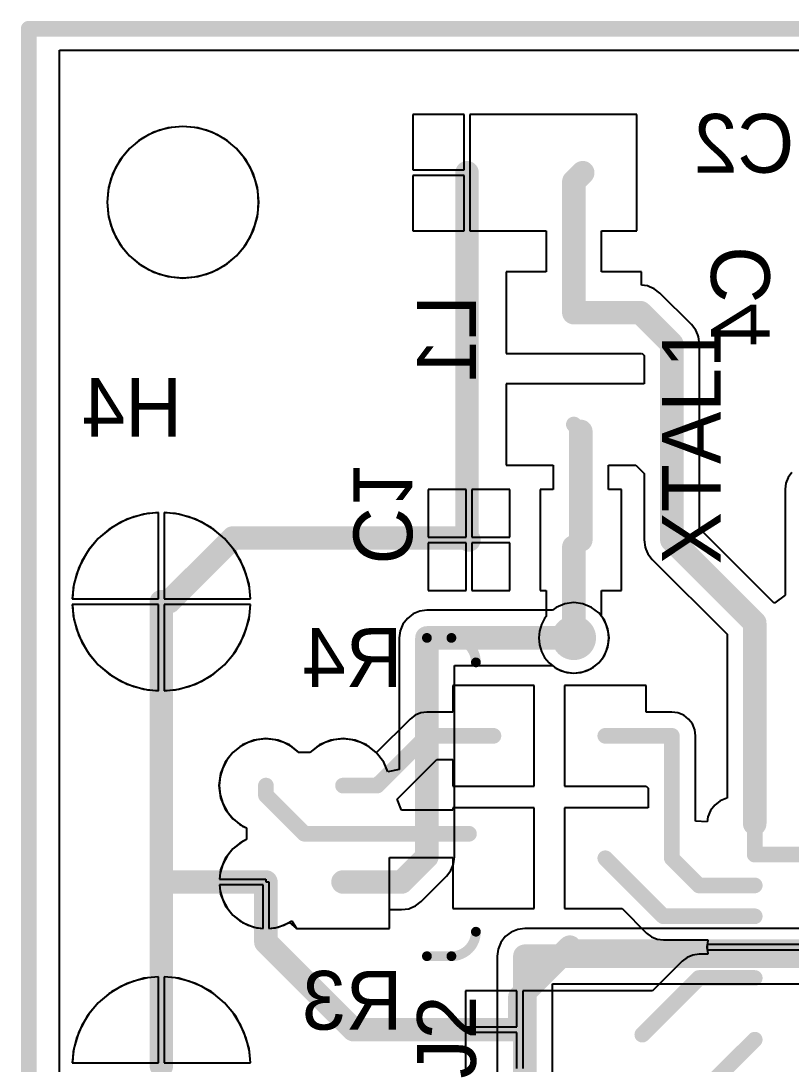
# Model space of a CAD drawing. Extents: x 49.8 to 124.2, y 49.8 to 92.2.
# Drawn here: x 49.8 to 69.77, y 65.15 to 92.2 of the extents above; entities that cross this region are included whole.
import ezdxf

# ---------------------------------------------------------------- set-up
doc = ezdxf.new("R2010")
doc.units = 0
for name, color, linetype in [('BOTTOMLAYER', 5, 'CONTINUOUS'), ('BOTTOMOVERLAY', 54, 'CONTINUOUS'), ('BOTTOMSOLDER', 6, 'CONTINUOUS'), ('MECHANICAL1', 6, 'CONTINUOUS'), ('MULTILAYER', 9, 'CONTINUOUS'), ('TOPLAYER', 1, 'CONTINUOUS'), ('TOPOVERLAY', 2, 'CONTINUOUS'), ('TOPSOLDER', 216, 'CONTINUOUS')]:
    doc.layers.add(name, color=color, linetype=linetype)

msp = doc.modelspace()

# ---------------------------------------------------------------- linework, layer by layer
at = {"layer": 'BOTTOMLAYER', "color": 0}
for p, q in [((50.8, 50.8), (50.8, 91.44)), ((50.8, 91.44), (123.19, 91.44)), ((61.29000188, 89.77140034), (59.95859992, 89.77140034)), ((59.95859992, 89.77140034), (59.95859992, 88.33999858)), ((61.29000188, 88.33999858), (61.29000188, 89.77140034)), ((62.74306984, 89.77140034), (61.43999904, 89.77140034)), ((61.43999904, 89.77140034), (61.43999904, 88.26474599999999)), ((62.74307237999999, 89.77140034), (62.74306984, 89.77140288)), ((62.74306984, 89.77140288), (62.74306984, 89.77140034)), ((62.771401, 89.77140288), (62.74307237999999, 89.77140034)), ((62.86499999999999, 89.77140288), (62.771401, 89.77140288)), ((62.958599, 89.77140288), (62.86499999999999, 89.77140288)), ((62.98692762, 89.77140034), (62.958599, 89.77140288)), ((62.98693016, 89.77140288), (62.98692762, 89.77140034)), ((62.9869327, 89.77140034), (62.98693016, 89.77140288)), ((65.77140007999999, 89.77140034), (62.9869327, 89.77140034)), ((65.77140007999999, 86.75859966), (65.77140007999999, 89.77140034)), ((53.39357114, 89.36639987999999), (53.10906828, 89.24855658)), ((53.69300665999999, 89.4382895), (53.39357114, 89.36639987999999)), ((54.00000121999999, 89.46244997999999), (53.69300665999999, 89.4382895)), ((54.30699577999999, 89.4382895), (54.00000121999999, 89.46244997999999)), ((54.6064313, 89.36639987999999), (54.30699577999999, 89.4382895)), ((54.89093416, 89.24855658), (54.6064313, 89.36639987999999)), ((52.8465034, 89.0876552), (52.6123408, 88.88766068)), ((53.10906828, 89.24855658), (52.8465034, 89.0876552)), ((55.15349904, 89.0876552), (54.89093416, 89.24855658)), ((55.38766164, 88.88766068), (55.15349904, 89.0876552)), ((52.6123408, 88.88766068), (52.41234627999999, 88.65349807999999)), ((55.58765615999999, 88.65349807999999), (55.38766164, 88.88766068)), ((52.41234627999999, 88.65349807999999), (52.2514449, 88.39093319999999)), ((55.74855754, 88.39093319999999), (55.58765615999999, 88.65349807999999)), ((52.2514449, 88.39093319999999), (52.1336016, 88.10643033999999)), ((55.86640084, 88.10643033999999), (55.74855754, 88.39093319999999)), ((59.95859992, 88.33999858), (61.29000188, 88.33999858)), ((61.43999904, 88.26474599999999), (61.43999904, 86.75859966)), ((52.1336016, 88.10643033999999), (52.06171198, 87.80699482)), ((55.93829046, 87.80699482), (55.86640084, 88.10643033999999)), ((61.29000188, 88.19000142), (59.95859992, 88.19000142)), ((59.95859992, 88.19000142), (59.95859992, 86.75859966)), ((61.29000188, 86.75859966), (61.29000188, 88.19000142)), ((52.06171198, 87.80699482), (52.0375515, 87.50000026)), ((55.96245094, 87.50000026), (55.93829046, 87.80699482)), ((52.0375515, 87.50000026), (52.06171198, 87.1930057)), ((55.93829046, 87.1930057), (55.96245094, 87.50000026)), ((52.06171198, 87.1930057), (52.1336016, 86.89357018)), ((55.86640084, 86.89357018), (55.93829046, 87.1930057)), ((52.1336016, 86.89357018), (52.2514449, 86.60906732)), ((55.74855754, 86.60906732), (55.86640084, 86.89357018)), ((52.2514449, 86.60906732), (52.41234627999999, 86.34650244)), ((55.58765615999999, 86.34650244), (55.74855754, 86.60906732)), ((59.95859992, 86.75859966), (61.29000188, 86.75859966)), ((61.43999904, 86.75859966), (62.77139845999999, 86.75859966)), ((62.77139845999999, 86.75859966), (62.77139845999999, 86.75859711999999)), ((62.77139845999999, 86.75859711999999), (62.958599, 86.75859711999999)), ((62.958599, 86.75859711999999), (62.98692762, 86.75859966)), ((62.98692762, 86.75859966), (62.98693016, 86.75859711999999)), ((62.98693016, 86.75859711999999), (62.98693016, 86.75859966)), ((62.98693016, 86.75859966), (63.41766336, 86.75859966)), ((63.41766336, 86.75859966), (63.41766336, 85.69139833999999)), ((64.85233663999999, 85.69139833999999), (64.85233663999999, 86.75859966)), ((64.85233663999999, 86.75859966), (65.77140007999999, 86.75859966)), ((52.41234627999999, 86.34650244), (52.6123408, 86.11233983999999)), ((55.38766164, 86.11233983999999), (55.58765615999999, 86.34650244)), ((52.6123408, 86.11233983999999), (52.8465034, 85.91234532)), ((55.15349904, 85.91234532), (55.38766164, 86.11233983999999)), ((52.8465034, 85.91234532), (53.10906828, 85.75144394)), ((54.89093416, 85.75144394), (55.15349904, 85.91234532)), ((53.10906828, 85.75144394), (53.39357114, 85.63360064)), ((53.39357114, 85.63360064), (53.69300665999999, 85.56171101999999)), ((53.69300665999999, 85.56171101999999), (54.00000121999999, 85.53755054)), ((54.00000121999999, 85.53755054), (54.30699577999999, 85.56171101999999)), ((54.30699577999999, 85.56171101999999), (54.6064313, 85.63360064)), ((54.6064313, 85.63360064), (54.89093416, 85.75144394)), ((63.41766336, 85.69139833999999), (62.37860016, 85.69139833999999)), ((62.37860016, 85.69139833999999), (62.37860016, 83.57860094)), ((65.89139983999999, 85.69139833999999), (64.85233663999999, 85.69139833999999)), ((65.89139983999999, 85.3482037), (65.89139983999999, 85.69139833999999)), ((66.04566166, 85.32789385999999), (65.89139983999999, 85.3482037)), ((66.09633212, 85.3069033), (66.04566166, 85.32789385999999)), ((66.21866868, 85.25623284), (66.09633212, 85.3069033)), ((66.36723328, 85.14223256), (66.21866868, 85.25623284)), ((67.18223291999999, 84.32723292), (66.36723328, 85.14223256)), ((67.2962332, 84.17866832), (67.18223291999999, 84.32723292)), ((67.34690366, 84.05633175999999), (67.2962332, 84.17866832)), ((67.36789422, 84.0056613), (67.34690366, 84.05633175999999)), ((67.39233664, 83.82), (67.36789422, 84.0056613)), ((67.39233664, 79.0371292), (67.39233664, 83.82)), ((62.37860016, 83.57860094), (65.89139476, 83.57860094)), ((65.89139476, 83.57860094), (65.89139983999999, 83.57859586)), ((65.89139983999999, 83.57859839999999), (65.89884966, 83.5816845)), ((65.89139983999999, 83.57859586), (65.89139983999999, 83.57859839999999)), ((65.89884966, 83.5816845), (65.95766336, 83.52287079999999)), ((65.95766336, 83.52287079999999), (65.95766336, 82.7914016)), ((65.7421342, 82.79139905999999), (62.37860016, 82.79139905999999)), ((62.37860016, 82.79139905999999), (62.37860016, 80.67860166)), ((65.74213673999999, 82.79139905999999), (65.7421342, 82.7914016)), ((65.7421342, 82.7914016), (65.7421342, 82.79139905999999)), ((65.89139983999999, 82.7914016), (65.74213673999999, 82.79139905999999)), ((65.95766082, 82.7914016), (65.89139983999999, 82.7914016)), ((65.95766336, 82.7914016), (65.95766082, 82.7914016)), ((62.37860016, 80.67860166), (63.597663, 80.67860166)), ((63.597663, 80.67860166), (63.597663, 80.04639566)), ((65.03233628, 80.04639566), (65.03233628, 80.67860166)), ((65.03233628, 80.67860166), (65.74213673999999, 80.67860166)), ((65.74213673999999, 80.67860166), (65.95766336, 80.46307503999999)), ((65.95766336, 80.46307503999999), (65.95766336, 78.74)), ((69.69251238, 80.36243008), (69.63108756, 80.21413726)), ((69.79022617999999, 80.48977044), (69.69251238, 80.36243008)), ((69.63108756, 80.21413726), (69.61013763999999, 80.05499864)), ((61.34000177999999, 80.04639566), (60.35860166, 80.04639566)), ((60.35860166, 80.04639566), (60.35860166, 78.81499604)), ((61.34000177999999, 78.81499604), (61.34000177999999, 80.04639566)), ((62.47139906, 80.04639566), (61.48999894, 80.04639566)), ((61.48999894, 80.04639566), (61.48999894, 78.81499604)), ((62.47139906, 78.81499604), (62.47139906, 80.04639566)), ((63.597663, 80.04639566), (63.25860093999999, 80.04639566)), ((63.25860093999999, 80.04639566), (63.25860093999999, 77.43359926)), ((65.37139834, 80.04639566), (65.03233628, 80.04639566)), ((65.37139834, 77.43359926), (65.37139834, 80.04639566)), ((69.61013763999999, 80.05499864), (69.61013763999999, 77.3104753)), ((52.7250787, 79.34029851999999), (52.38967932, 79.20137068)), ((53.07808282, 79.42504815999999), (52.7250787, 79.34029851999999)), ((53.36500122, 79.44762876), (53.07808282, 79.42504815999999)), ((53.36500122, 77.21499924), (53.36500122, 79.44762876)), ((53.80191678, 79.42504815999999), (53.51499837999999, 79.44762876)), ((53.51499837999999, 79.44762876), (53.51499837999999, 77.21499924)), ((54.1549209, 79.34029851999999), (53.80191678, 79.42504815999999)), ((54.49032028, 79.20137068), (54.1549209, 79.34029851999999)), ((52.08013967999999, 79.01168602), (51.8040874, 78.77591306)), ((52.38967932, 79.20137068), (52.08013967999999, 79.01168602)), ((54.79985992, 79.01168602), (54.49032028, 79.20137068)), ((55.0759122, 78.77591306), (54.79985992, 79.01168602)), ((69.328538, 77.10093038), (67.39233664, 79.0371292)), ((51.8040874, 78.77591306), (51.56831443999999, 78.49986077999999)), ((55.31168516, 78.49986077999999), (55.0759122, 78.77591306)), ((60.35860166, 78.81499604), (61.34000177999999, 78.81499604)), ((61.48999894, 78.81499604), (62.47139906, 78.81499604)), ((65.95766336, 78.74), (65.98210578, 78.5543387)), ((51.56831443999999, 78.49986077999999), (51.37862978, 78.19032114)), ((55.50136981999999, 78.19032114), (55.31168516, 78.49986077999999)), ((61.34000177999999, 78.66499888), (60.35860166, 78.66499888)), ((60.35860166, 78.66499888), (60.35860166, 77.43359926)), ((61.34000177999999, 77.43359926), (61.34000177999999, 78.66499888)), ((62.47139906, 78.66499888), (61.48999894, 78.66499888)), ((61.48999894, 78.66499888), (61.48999894, 77.43359926)), ((62.47139906, 77.43359926), (62.47139906, 78.66499888)), ((65.98210578, 78.5543387), (66.00309634, 78.50366824)), ((66.00309634, 78.50366824), (66.05376679999999, 78.38133168)), ((66.05376679999999, 78.38133168), (66.16776707999999, 78.23276708)), ((66.16776707999999, 78.23276708), (68.1076616, 76.29287002)), ((51.37862978, 78.19032114), (51.23970194, 77.85492176)), ((55.64029765999999, 77.85492176), (55.50136981999999, 78.19032114)), ((51.23970194, 77.85492176), (51.1549523, 77.50191764)), ((55.7250473, 77.50191764), (55.64029765999999, 77.85492176)), ((51.1549523, 77.50191764), (51.1323717, 77.21499924)), ((55.7476279, 77.21499924), (55.7250473, 77.50191764)), ((60.35860166, 77.43359926), (61.34000177999999, 77.43359926)), ((61.48999894, 77.43359926), (62.47139906, 77.43359926)), ((63.25860093999999, 77.43359926), (63.41766336, 77.43359926)), ((63.41766336, 77.43359926), (63.41766336, 76.75469027999999)), ((64.85233663999999, 76.75469027999999), (64.85233663999999, 77.43359926)), ((64.85233663999999, 77.43359926), (65.37139834, 77.43359926)), ((51.1323717, 77.21499924), (53.36500122, 77.21499924)), ((53.51499837999999, 77.21499924), (55.7476279, 77.21499924)), ((69.61013763999999, 77.3104753), (69.3470292, 77.10858848)), ((53.36500122, 77.06500208), (51.1323717, 77.06500208)), ((51.1323717, 77.06500208), (51.1549523, 76.77808368)), ((53.36500122, 74.83237256), (53.36500122, 77.06500208)), ((55.7476279, 77.06500208), (53.51499837999999, 77.06500208)), ((53.51499837999999, 77.06500208), (53.51499837999999, 74.83237256)), ((55.7250473, 76.77808368), (55.7476279, 77.06500208)), ((69.3470292, 77.10858848), (69.328538, 77.10093038)), ((51.1549523, 76.77808368), (51.23970194, 76.42507956)), ((55.64029765999999, 76.42507956), (55.7250473, 76.77808368)), ((63.37770915999999, 76.7060061), (63.29354372, 76.54854134)), ((63.41766336, 76.75469027999999), (63.37770915999999, 76.7060061)), ((64.89229084, 76.7060061), (64.85233663999999, 76.75469027999999)), ((64.97645628, 76.54854134), (64.89229084, 76.7060061)), ((51.23970194, 76.42507956), (51.37862978, 76.08968018)), ((55.50136981999999, 76.08968018), (55.64029765999999, 76.42507956)), ((63.24171501999999, 76.3776857), (63.22421442, 76.19999999999999)), ((63.29354372, 76.54854134), (63.24171501999999, 76.3776857)), ((65.02828498, 76.3776857), (64.97645628, 76.54854134)), ((65.04578558, 76.19999999999999), (65.02828498, 76.3776857)), ((51.37862978, 76.08968018), (51.56831443999999, 75.78014053999999)), ((55.31168516, 75.78014053999999), (55.50136981999999, 76.08968018)), ((63.22421442, 76.19999999999999), (63.24171501999999, 76.02231429999999)), ((65.02828498, 76.02231429999999), (65.04578558, 76.19999999999999)), ((68.1076616, 76.29287002), (68.1076616, 72.04524834)), ((51.56831443999999, 75.78014053999999), (51.8040874, 75.50408825999999)), ((55.0759122, 75.50408825999999), (55.31168516, 75.78014053999999)), ((63.24171501999999, 76.02231429999999), (63.29354372, 75.85145865999999)), ((63.29354372, 75.85145865999999), (63.37770915999999, 75.6939939)), ((64.89229084, 75.6939939), (64.97645628, 75.85145865999999)), ((64.97645628, 75.85145865999999), (65.02828498, 76.02231429999999)), ((51.8040874, 75.50408825999999), (52.08013967999999, 75.2683153)), ((54.79985992, 75.2683153), (55.0759122, 75.50408825999999)), ((63.37770915999999, 75.6939939), (63.49097792, 75.55597791999999)), ((63.49097792, 75.55597791999999), (63.6289939, 75.44270915999999)), ((64.6410061, 75.44270915999999), (64.77902207999999, 75.55597791999999)), ((64.77902207999999, 75.55597791999999), (64.89229084, 75.6939939)), ((52.08013967999999, 75.2683153), (52.38967932, 75.07863064)), ((54.49032028, 75.07863064), (54.79985992, 75.2683153)), ((63.6289939, 75.44270915999999), (63.78645865999999, 75.35854372)), ((63.78645865999999, 75.35854372), (63.95731429999999, 75.30671502)), ((63.95731429999999, 75.30671502), (64.13499999999999, 75.28921442)), ((64.13499999999999, 75.28921442), (64.3126857, 75.30671502)), ((64.3126857, 75.30671502), (64.48354134, 75.35854372)), ((64.48354134, 75.35854372), (64.6410061, 75.44270915999999)), ((52.38967932, 75.07863064), (52.7250787, 74.93970279999999)), ((54.1549209, 74.93970279999999), (54.49032028, 75.07863064)), ((63.10639905999999, 74.96639565999999), (60.99360166, 74.96639565999999)), ((60.99360166, 74.96639565999999), (60.99360166, 74.27485779999999)), ((63.10639905999999, 72.35359926), (63.10639905999999, 74.96639565999999)), ((66.00639833999999, 74.96639565999999), (63.89360094, 74.96639565999999)), ((63.89360094, 74.96639565999999), (63.89360094, 72.35359926)), ((66.00639833999999, 74.27485779999999), (66.00639833999999, 74.96639565999999)), ((52.7250787, 74.93970279999999), (53.07808282, 74.85495316)), ((53.07808282, 74.85495316), (53.36500122, 74.83237256)), ((53.51499837999999, 74.83237256), (53.80191678, 74.85495316)), ((53.80191678, 74.85495316), (54.1549209, 74.93970279999999)), ((60.01756855999999, 74.19248306), (59.89022566, 74.09476925999999)), ((60.16585884, 74.25390788), (60.01756855999999, 74.19248306)), ((60.32499746, 74.27485779999999), (60.16585884, 74.25390788)), ((60.99360166, 74.27485779999999), (60.32499746, 74.27485779999999)), ((66.67497967999999, 74.27485779999999), (66.00639833999999, 74.27485779999999)), ((66.675, 74.27486033999999), (66.67497967999999, 74.27485779999999)), ((66.83413861999999, 74.25391042), (66.675, 74.27486033999999)), ((66.98243144, 74.1924856), (66.83413861999999, 74.25391042)), ((67.10977179999999, 74.09477179999999), (66.98243144, 74.1924856)), ((59.89022566, 74.09476925999999), (59.02191142, 73.22645501999999)), ((67.2074856, 73.96743144), (67.10977179999999, 74.09477179999999)), ((67.26891042, 73.81913861999999), (67.2074856, 73.96743144)), ((67.28986033999999, 73.66), (67.26891042, 73.81913861999999)), ((67.28986033999999, 71.44770826), (67.28986033999999, 73.66)), ((55.47651845999999, 73.37793807999999), (55.29282058, 73.22717892)), ((55.6860964, 73.4899597), (55.47651845999999, 73.37793807999999)), ((55.91350514, 73.55894355999999), (55.6860964, 73.4899597)), ((56.14999946, 73.58223536), (55.91350514, 73.55894355999999)), ((56.38649378, 73.55894355999999), (56.14999946, 73.58223536)), ((56.61390252, 73.4899597), (56.38649378, 73.55894355999999)), ((56.82348046, 73.37793807999999), (56.61390252, 73.4899597)), ((57.0071758, 73.22717892), (56.82348046, 73.37793807999999)), ((57.47651954, 73.37793807999999), (57.2928242, 73.22717892)), ((57.68609747999999, 73.4899597), (57.47651954, 73.37793807999999)), ((57.91350622, 73.55894355999999), (57.68609747999999, 73.4899597)), ((58.15000053999999, 73.58223536), (57.91350622, 73.55894355999999)), ((58.38649486, 73.55894355999999), (58.15000053999999, 73.58223536)), ((58.61390359999999, 73.4899597), (58.38649486, 73.55894355999999)), ((58.82348154, 73.37793807999999), (58.61390359999999, 73.4899597)), ((59.00717688, 73.22717892), (58.82348154, 73.37793807999999)), ((55.29282058, 73.22717892), (55.14206142, 73.04348103999999)), ((57.2928242, 73.22717892), (57.0071758, 73.22717892)), ((59.02191142, 73.22645501999999), (59.00717688, 73.22717892)), ((55.0300398, 72.8339031), (54.96105593999999, 72.60649436)), ((55.14206142, 73.04348103999999), (55.0300398, 72.8339031)), ((59.55100358, 72.01645998), (60.57968072, 73.04513711999999)), ((60.57968072, 73.04513711999999), (60.99360166, 73.04513711999999)), ((60.99360166, 73.04513711999999), (60.99360166, 72.35359926)), ((54.96105593999999, 72.60649436), (54.93776414, 72.37000004)), ((54.93776414, 72.37000004), (54.96105593999999, 72.13350572)), ((60.99360166, 72.35359926), (63.10639905999999, 72.35359926)), ((63.89360094, 72.35359926), (66.00639579999999, 72.35359926)), ((66.00639579999999, 72.35359926), (66.00639326, 72.35359926)), ((66.00639326, 72.35359926), (66.06013965999999, 72.29985286)), ((66.00639579999999, 72.35359926), (66.00639579999999, 72.35359926)), ((66.06013965999999, 72.29985286), (66.06013965999999, 71.79139819999999)), ((54.96105593999999, 72.13350572), (55.0300398, 71.90609698)), ((59.66764546, 71.73486034), (59.55100358, 72.01645998)), ((67.93135766, 71.97520021999999), (67.78901859999999, 71.86597768)), ((68.09711552, 72.04385896), (67.93135766, 71.97520021999999)), ((68.1076616, 72.04524834), (68.09711552, 72.04385896)), ((55.0300398, 71.90609698), (55.14206142, 71.69651904)), ((60.99360166, 71.73486034), (59.66764546, 71.73486034)), ((63.10639905999999, 71.79139565999999), (60.99360166, 71.79139565999999)), ((60.99360166, 71.79139565999999), (60.99360166, 71.73486034)), ((63.10639905999999, 69.17859926), (63.10639905999999, 71.79139565999999)), ((66.00639579999999, 71.79139565999999), (63.89360094, 71.79139565999999)), ((63.89360094, 71.79139565999999), (63.89360094, 69.17859926)), ((66.06013965999999, 71.79139819999999), (66.00639579999999, 71.79139819999999)), ((66.00639579999999, 71.79139819999999), (66.00639579999999, 71.79139565999999)), ((67.67979606, 71.72363862), (67.61113732, 71.55788075999999)), ((67.78901859999999, 71.86597768), (67.67979606, 71.72363862)), ((55.14206142, 71.69651904), (55.29282058, 71.51282116)), ((55.29282058, 71.51282116), (55.47651845999999, 71.362062)), ((67.59400756, 71.4277718), (67.28986033999999, 71.44770826)), ((67.61113732, 71.55788075999999), (67.59400756, 71.4277718)), ((55.47651845999999, 71.362062), (55.6442626, 71.27239999999999)), ((55.6442626, 71.27239999999999), (55.6442626, 70.96759999999999)), ((55.6442626, 70.96759999999999), (55.47651845999999, 70.877938)), ((55.29282058, 70.72717884), (55.14206142, 70.54348096)), ((55.47651845999999, 70.877938), (55.29282058, 70.72717884)), ((55.14206142, 70.54348096), (55.0300398, 70.33390302)), ((59.35639894, 68.66360155999999), (59.35639894, 70.50513966)), ((59.35639894, 70.50513966), (60.99360166, 70.50513966)), ((60.99360166, 70.50513966), (60.99360166, 69.17859926)), ((54.96105593999999, 70.10649427999999), (54.94515045999999, 69.94499854)), ((55.0300398, 70.33390302), (54.96105593999999, 70.10649427999999)), ((54.94515045999999, 69.94499854), (56.15025345999999, 69.94499854)), ((56.15025345999999, 69.94499854), (56.15025345999999, 69.87025396)), ((56.15025345999999, 69.87025396), (56.22499804, 69.87025396)), ((56.22499804, 69.87025396), (56.22499804, 68.66515095999999)), ((56.07500088, 69.79500138), (54.94515045999999, 69.79500138)), ((54.94515045999999, 69.79500138), (54.96105593999999, 69.63350564)), ((54.96105593999999, 69.63350564), (55.0300398, 69.4060969)), ((56.07500088, 68.66515095999999), (56.07500088, 69.79500138)), ((55.0300398, 69.4060969), (55.14206142, 69.19651895999999)), ((55.14206142, 69.19651895999999), (55.29282058, 69.01282108)), ((55.29282058, 69.01282108), (55.47651845999999, 68.86206192)), ((60.99360166, 69.17859926), (63.10639905999999, 69.17859926)), ((63.89360094, 69.17859926), (65.38685423999999, 69.17859926)), ((65.38685423999999, 69.17859926), (66.0202261, 68.5452274)), ((55.47651845999999, 68.86206192), (55.6860964, 68.7500403)), ((55.6860964, 68.7500403), (55.91350514, 68.68105643999999)), ((56.38649378, 68.68105643999999), (56.61390252, 68.7500403)), ((56.61390252, 68.7500403), (56.82347538, 68.86205937999999)), ((56.82347538, 68.86205937999999), (56.82348046, 68.86205937999999)), ((56.82348046, 68.86205937999999), (56.94360214, 68.66359901999999)), ((55.91350514, 68.68105643999999), (56.07500088, 68.66515095999999)), ((56.22499804, 68.66515095999999), (56.38649378, 68.68105643999999)), ((56.94360214, 68.66359901999999), (56.94360214, 68.66360155999999)), ((56.94360214, 68.66360155999999), (59.35639894, 68.66360155999999)), ((66.0202261, 68.5452274), (66.14756646, 68.4475136)), ((66.14756646, 68.4475136), (66.29585928, 68.38608878)), ((66.29585928, 68.38608878), (66.4549979, 68.36513886)), ((66.4549979, 68.36513886), (67.60628338, 68.36513886)), ((67.60628338, 68.36513886), (67.58788108, 68.18161624)), ((67.58788108, 68.18161624), (67.5975407, 68.25499683999999)), ((67.5975407, 68.25499683999999), (70.05240497999999, 68.25499683999999)), ((67.60628338, 68.36513886), (67.60628338, 68.36513886)), ((67.22086123999999, 67.97391028), (67.07257096, 67.91248546)), ((67.37999986, 67.99486019999999), (67.22086123999999, 67.97391028)), ((67.60628338, 67.99486019999999), (67.37999986, 67.99486019999999)), ((67.5975407, 68.10499967999999), (67.58788108, 68.17838028)), ((67.58788108, 68.17838028), (67.60628338, 67.99486019999999)), ((70.05240497999999, 68.10499967999999), (67.5975407, 68.10499967999999)), ((66.94522805999999, 67.81477165999999), (66.17685519999999, 67.04639879999999)), ((67.07257096, 67.91248546), (66.94522805999999, 67.81477165999999)), ((53.07808282, 67.38504684), (52.7250787, 67.3002972)), ((53.36500122, 67.40762744), (53.07808282, 67.38504684)), ((53.36500122, 65.17499792), (53.36500122, 67.40762744)), ((53.80191678, 67.38504684), (53.51499837999999, 67.40762744)), ((53.51499837999999, 67.40762744), (53.51499837999999, 65.17499792)), ((54.1549209, 67.3002972), (53.80191678, 67.38504684)), ((52.38967932, 67.16136936), (52.08013967999999, 66.9716847)), ((52.7250787, 67.3002972), (52.38967932, 67.16136936)), ((54.49032028, 67.16136936), (54.1549209, 67.3002972)), ((54.79985992, 66.9716847), (54.49032028, 67.16136936)), ((52.08013967999999, 66.9716847), (51.8040874, 66.73591173999999)), ((55.0759122, 66.73591173999999), (54.79985992, 66.9716847)), ((62.66000167999999, 67.04639879999999), (61.32859972, 67.04639879999999)), ((61.32859972, 67.04639879999999), (61.32859972, 66.11499857999999)), ((62.66000167999999, 66.11499857999999), (62.66000167999999, 67.04639879999999)), ((66.17685519999999, 67.04639879999999), (62.80999884, 67.04639879999999)), ((62.80999884, 67.04639879999999), (62.80999884, 66.039746)), ((51.8040874, 66.73591173999999), (51.56831443999999, 66.45985945999999)), ((55.31168516, 66.45985945999999), (55.0759122, 66.73591173999999)), ((51.56831443999999, 66.45985945999999), (51.37862978, 66.15031981999999)), ((55.50136981999999, 66.15031981999999), (55.31168516, 66.45985945999999)), ((51.37862978, 66.15031981999999), (51.23970194, 65.81492044)), ((55.64029765999999, 65.81492044), (55.50136981999999, 66.15031981999999)), ((61.32859972, 66.11499857999999), (62.66000167999999, 66.11499857999999)), ((62.80999884, 66.039746), (62.80999884, 65.03360119999999)), ((51.23970194, 65.81492044), (51.1549523, 65.46191632)), ((55.7250473, 65.46191632), (55.64029765999999, 65.81492044)), ((62.66000167999999, 65.96500142), (61.32859972, 65.96500142)), ((61.32859972, 65.96500142), (61.32859972, 65.03360119999999)), ((62.66000167999999, 65.03360119999999), (62.66000167999999, 65.96500142)), ((51.1549523, 65.46191632), (51.1323717, 65.17499792)), ((55.7476279, 65.17499792), (55.7250473, 65.46191632)), ((51.1323717, 65.17499792), (53.36500122, 65.17499792)), ((53.51499837999999, 65.17499792), (55.7476279, 65.17499792))]:
    msp.add_line(p, q, dxfattribs=at)
for points, const_width in [([(61.36500046, 78.78999736), (61.36500046, 88.265)], 0.6095999999999999), ([(64.13499999999999, 88.03500045999999), (64.36499954, 88.265)], 0.6095999999999999), ([(64.13499999999999, 84.63499963999999), (64.13499999999999, 88.03500045999999)], 0.6095999999999999), ([(64.13499999999999, 84.63499963999999), (65.86000036, 84.63499963999999)], 0.6095999999999999), ([(65.86000036, 84.63499963999999), (66.675, 83.82)], 0.6095999999999999), ([(66.675, 78.74), (66.675, 83.82)], 0.6095999999999999), ([(64.13499999999999, 81.73500036), (64.31499964, 81.55500072)], 0.4064), ([(64.31499964, 78.73999746), (64.31499964, 81.55500072)], 0.6095999999999999), ([(53.64500065999999, 77.14000066), (55.29499736, 78.78999736)], 0.6095999999999999), ([(55.29499736, 78.78999736), (61.36500046, 78.78999736)], 0.6095999999999999), ([(61.36500046, 78.78999736), (61.41500035999999, 78.73999746)], 0.6095999999999999), ([(66.675, 78.74), (68.82499824, 76.59000175999999)], 0.6095999999999999), ([(64.13499999999999, 76.19999999999999), (64.13499999999999, 78.55999781999999)], 0.6095999999999999), ([(64.13499999999999, 78.55999781999999), (64.31499964, 78.73999746)], 0.4064), ([(53.4399998, 69.85), (53.4399998, 77.14000066)], 0.6095999999999999), ([(53.4399998, 77.14000066), (53.64500065999999, 77.14000066)], 0.6095999999999999), ([(68.82499824, 71.37999948), (68.82499824, 76.59000175999999)], 0.6095999999999999), ([(59.03500004, 72.37000004), (60.32499746, 73.65999746)], 0.4064), ([(60.32499746, 73.65999746), (62.05000036, 73.65999746)], 0.4064), ([(64.94999964, 73.65999746), (66.67499746, 73.65999746)], 0.4064), ([(66.67499746, 73.65999746), (66.675, 73.66)], 0.4064), ([(66.675, 70.485), (66.675, 73.66)], 0.4064), ([(56.14999946, 72.12000053999999), (56.14999946, 72.37000004)], 0.4064), ([(58.15000053999999, 72.37000004), (59.03500004, 72.37000004)], 0.4064), ([(56.14999946, 72.12000053999999), (57.15, 71.11999999999999)], 0.4064), ([(68.82499824, 70.57999853999999), (68.82499824, 71.37999948)], 0.4064), ([(57.15, 71.11999999999999), (61.41499782, 71.11999999999999)], 0.4064), ([(64.94999964, 70.48499746), (66.4549979, 68.9799992)], 0.4064), ([(66.675, 70.485), (67.37999986, 69.78000014)], 0.4064), ([(68.82499824, 70.57999853999999), (72.48499853999999, 70.57999853999999)], 0.4064), ([(53.4399998, 69.85), (53.45999976, 69.86999996)], 0.6095999999999999), ([(53.4399998, 65.09999934), (53.4399998, 69.85)], 0.6095999999999999), ([(53.45999976, 69.86999996), (56.14999946, 69.86999996)], 0.6095999999999999), ([(56.14999946, 68.31000053999999), (56.14999946, 69.86999996)], 0.6095999999999999), ([(67.37999986, 69.78000014), (68.82499824, 69.78000014)], 0.4064), ([(66.4549979, 68.9799992), (68.82499824, 68.9799992)], 0.4064), ([(56.14999946, 68.31000053999999), (58.41999999999999, 66.03999999999999)], 0.6095999999999999), ([(62.73500026, 66.88499704), (64.03000148, 68.17999825999999)], 0.6095999999999999), ([(64.03000148, 68.17999825999999), (68.82499824, 68.17999825999999)], 0.4064), ([(68.82499824, 68.17999825999999), (70.88500173999999, 68.17999825999999)], 0.4064), ([(65.91000025999999, 65.91000025999999), (67.37999986, 67.37999986)], 0.4064), ([(67.37999986, 67.37999986), (68.82499824, 67.37999986)], 0.4064), ([(62.73500026, 66.03999999999999), (62.73500026, 66.88499704)], 0.6095999999999999), ([(58.41999999999999, 66.03999999999999), (62.73500026, 66.03999999999999)], 0.6095999999999999), ([(65.91000025999999, 62.86499999999999), (68.82499824, 65.77999797999999)], 0.4064)]:
    msp.add_lwpolyline(points, dxfattribs=dict(at, const_width=const_width))
for points, const_width in [([(61.21260046, 88.265, 1), (61.51740046, 88.265, 1)], 0.3048), ([(64.21259954, 88.265, 1), (64.51739954, 88.265, 1)], 0.3048), ([(63.9826, 88.03500045999999, 1), (64.28739999999999, 88.03500045999999, 1)], 0.3048), ([(63.9826, 88.03500045999999, 1), (64.28739999999999, 88.03500045999999, 1)], 0.3048), ([(63.9826, 84.63499963999999, 1), (64.28739999999999, 84.63499963999999, 1)], 0.3048), ([(63.9826, 84.63499963999999, 1), (64.28739999999999, 84.63499963999999, 1)], 0.3048), ([(65.70760036, 84.63499963999999, 1), (66.01240036, 84.63499963999999, 1)], 0.3048), ([(65.70760036, 84.63499963999999, 1), (66.01240036, 84.63499963999999, 1)], 0.3048), ([(66.5226, 83.82, 1), (66.8274, 83.82, 1)], 0.3048), ([(66.5226, 83.82, 1), (66.8274, 83.82, 1)], 0.3048), ([(64.0334, 81.73500036, 1), (64.2366, 81.73500036, 1)], 0.2032), ([(64.16259964, 81.55500072, 1), (64.46739964, 81.55500072, 1)], 0.3048), ([(64.21339963999999, 81.55500072, 1), (64.41659964, 81.55500072, 1)], 0.2032), ([(55.14259736, 78.78999736, 1), (55.44739736, 78.78999736, 1)], 0.3048), ([(55.14259736, 78.78999736, 1), (55.44739736, 78.78999736, 1)], 0.3048), ([(61.21260046, 78.78999736, 1), (61.51740046, 78.78999736, 1)], 0.3048), ([(61.21260046, 78.78999736, 1), (61.51740046, 78.78999736, 1)], 0.3048), ([(61.21260046, 78.78999736, 1), (61.51740046, 78.78999736, 1)], 0.3048), ([(61.26260035999999, 78.73999746, 1), (61.56740035999999, 78.73999746, 1)], 0.3048), ([(64.16259964, 78.73999746, 1), (64.46739964, 78.73999746, 1)], 0.3048), ([(66.5226, 78.74, 1), (66.8274, 78.74, 1)], 0.3048), ([(66.5226, 78.74, 1), (66.8274, 78.74, 1)], 0.3048), ([(63.9826, 78.55999781999999, 1), (64.28739999999999, 78.55999781999999, 1)], 0.3048), ([(64.0334, 78.55999781999999, 1), (64.2366, 78.55999781999999, 1)], 0.2032), ([(64.21339963999999, 78.73999746, 1), (64.41659964, 78.73999746, 1)], 0.2032), ([(53.2875998, 77.14000066, 1), (53.5923998, 77.14000066, 1)], 0.3048), ([(53.2875998, 77.14000066, 1), (53.5923998, 77.14000066, 1)], 0.3048), ([(53.49260065999999, 77.14000066, 1), (53.79740065999999, 77.14000066, 1)], 0.3048), ([(53.49260065999999, 77.14000066, 1), (53.79740065999999, 77.14000066, 1)], 0.3048), ([(68.67259824, 76.59000175999999, 1), (68.97739824, 76.59000175999999, 1)], 0.3048), ([(68.67259824, 76.59000175999999, 1), (68.97739824, 76.59000175999999, 1)], 0.3048), ([(63.75999948, 76.19999999999999, 1), (64.51000051999999, 76.19999999999999, 1)], 0.2499995), ([(63.9826, 76.19999999999999, 1), (64.28739999999999, 76.19999999999999, 1)], 0.3048), ([(60.22339745999999, 73.65999746, 1), (60.42659746, 73.65999746, 1)], 0.2032), ([(60.22339745999999, 73.65999746, 1), (60.42659746, 73.65999746, 1)], 0.2032), ([(61.94840035999999, 73.65999746, 1), (62.15160036, 73.65999746, 1)], 0.2032), ([(64.84839964, 73.65999746, 1), (65.05159963999999, 73.65999746, 1)], 0.2032), ([(66.57339746, 73.65999746, 1), (66.77659745999999, 73.65999746, 1)], 0.2032), ([(66.57339746, 73.65999746, 1), (66.77659745999999, 73.65999746, 1)], 0.2032), ([(66.57339999999999, 73.66, 1), (66.7766, 73.66, 1)], 0.2032), ([(66.57339999999999, 73.66, 1), (66.7766, 73.66, 1)], 0.2032), ([(56.04839946, 72.37000004, 1), (56.25159945999999, 72.37000004, 1)], 0.2032), ([(58.04840054, 72.37000004, 1), (58.25160054, 72.37000004, 1)], 0.2032), ([(58.93340004, 72.37000004, 1), (59.13660004, 72.37000004, 1)], 0.2032), ([(58.93340004, 72.37000004, 1), (59.13660004, 72.37000004, 1)], 0.2032), ([(56.04839946, 72.12000053999999, 1), (56.25159945999999, 72.12000053999999, 1)], 0.2032), ([(56.04839946, 72.12000053999999, 1), (56.25159945999999, 72.12000053999999, 1)], 0.2032), ([(68.67259824, 71.37999948, 1), (68.97739824, 71.37999948, 1)], 0.3048), ([(68.72339824, 71.37999948, 1), (68.92659823999999, 71.37999948, 1)], 0.2032), ([(57.04839999999999, 71.11999999999999, 1), (57.2516, 71.11999999999999, 1)], 0.2032), ([(57.04839999999999, 71.11999999999999, 1), (57.2516, 71.11999999999999, 1)], 0.2032), ([(61.31339782, 71.11999999999999, 1), (61.51659781999999, 71.11999999999999, 1)], 0.2032), ([(64.84839964, 70.48499746, 1), (65.05159963999999, 70.48499746, 1)], 0.2032), ([(66.57339999999999, 70.485, 1), (66.7766, 70.485, 1)], 0.2032), ([(66.57339999999999, 70.485, 1), (66.7766, 70.485, 1)], 0.2032), ([(68.72339824, 70.57999853999999, 1), (68.92659823999999, 70.57999853999999, 1)], 0.2032), ([(68.72339824, 70.57999853999999, 1), (68.92659823999999, 70.57999853999999, 1)], 0.2032), ([(53.2875998, 69.85, 1), (53.5923998, 69.85, 1)], 0.3048), ([(53.2875998, 69.85, 1), (53.5923998, 69.85, 1)], 0.3048), ([(53.2875998, 69.85, 1), (53.5923998, 69.85, 1)], 0.3048), ([(53.30759976, 69.86999996, 1), (53.61239976, 69.86999996, 1)], 0.3048), ([(53.30759976, 69.86999996, 1), (53.61239976, 69.86999996, 1)], 0.3048), ([(55.99759946, 69.86999996, 1), (56.30239946, 69.86999996, 1)], 0.3048), ([(55.99759946, 69.86999996, 1), (56.30239946, 69.86999996, 1)], 0.3048), ([(67.27839986, 69.78000014, 1), (67.48159986, 69.78000014, 1)], 0.2032), ([(67.27839986, 69.78000014, 1), (67.48159986, 69.78000014, 1)], 0.2032), ([(68.72339824, 69.78000014, 1), (68.92659823999999, 69.78000014, 1)], 0.2032), ([(66.35339789999999, 68.9799992, 1), (66.5565979, 68.9799992, 1)], 0.2032), ([(66.35339789999999, 68.9799992, 1), (66.5565979, 68.9799992, 1)], 0.2032), ([(68.72339824, 68.9799992, 1), (68.92659823999999, 68.9799992, 1)], 0.2032), ([(55.99759946, 68.31000053999999, 1), (56.30239946, 68.31000053999999, 1)], 0.3048), ([(55.99759946, 68.31000053999999, 1), (56.30239946, 68.31000053999999, 1)], 0.3048), ([(63.87760148, 68.17999825999999, 1), (64.18240148, 68.17999825999999, 1)], 0.3048), ([(63.92840148, 68.17999825999999, 1), (64.13160148, 68.17999825999999, 1)], 0.2032), ([(68.72339824, 68.17999825999999, 1), (68.92659823999999, 68.17999825999999, 1)], 0.2032), ([(68.72339824, 68.17999825999999, 1), (68.92659823999999, 68.17999825999999, 1)], 0.2032), ([(67.27839986, 67.37999986, 1), (67.48159986, 67.37999986, 1)], 0.2032), ([(67.27839986, 67.37999986, 1), (67.48159986, 67.37999986, 1)], 0.2032), ([(68.72339824, 67.37999986, 1), (68.92659823999999, 67.37999986, 1)], 0.2032), ([(62.58260026, 66.88499704, 1), (62.88740026, 66.88499704, 1)], 0.3048), ([(62.58260026, 66.88499704, 1), (62.88740026, 66.88499704, 1)], 0.3048), ([(58.26759999999999, 66.03999999999999, 1), (58.57239999999999, 66.03999999999999, 1)], 0.3048), ([(58.26759999999999, 66.03999999999999, 1), (58.57239999999999, 66.03999999999999, 1)], 0.3048), ([(62.58260026, 66.03999999999999, 1), (62.88740026, 66.03999999999999, 1)], 0.3048), ([(62.58260026, 66.03999999999999, 1), (62.88740026, 66.03999999999999, 1)], 0.3048), ([(65.80840026, 65.91000025999999, 1), (66.01160026, 65.91000025999999, 1)], 0.2032), ([(68.72339824, 65.77999797999999, 1), (68.92659823999999, 65.77999797999999, 1)], 0.2032), ([(53.2875998, 65.09999934, 1), (53.5923998, 65.09999934, 1)], 0.3048)]:
    msp.add_lwpolyline(points, format="xyb", close=True, dxfattribs=dict(at, const_width=const_width))
at = {"layer": 'BOTTOMOVERLAY', "color": 0, "const_width": 0.254}
for points in [[(60.325, 76.19999999999999), (60.95999999999999, 76.19999999999999)], [(60.325, 67.945), (60.95999999999999, 67.945)]]:
    msp.add_lwpolyline(points, dxfattribs=at)
at = {"layer": 'BOTTOMOVERLAY', "color": 0, "const_width": 0.127}
for points in [[(60.2615, 76.19999999999999, 1), (60.38849999999999, 76.19999999999999, 1)], [(60.8965, 76.19999999999999, 1), (61.0235, 76.19999999999999, 1)], [(60.8965, 76.19999999999999, 1), (61.0235, 76.19999999999999, 1)], [(61.53149999999999, 75.565, 1), (61.6585, 75.565, 1)], [(61.53149999999999, 68.58, 1), (61.6585, 68.58, 1)], [(60.2615, 67.945, 1), (60.38849999999999, 67.945, 1)], [(60.8965, 67.945, 1), (61.0235, 67.945, 1)], [(60.8965, 67.945, 1), (61.0235, 67.945, 1)]]:
    msp.add_lwpolyline(points, format="xyb", close=True, dxfattribs=at)
at = {"layer": 'BOTTOMOVERLAY', "color": 0, "const_width": 0.254}
for points in [[(60.95999999999999, 76.19999999999999, -0.414213562372877), (61.595, 75.565)], [(61.595, 68.58, -0.414213562372877), (60.95999999999999, 67.945)]]:
    msp.add_lwpolyline(points, format="xyb", dxfattribs=at)
at = {"layer": 'BOTTOMSOLDER', "color": 0, "const_width": 0.32500062}
msp.add_lwpolyline([(63.72249892, 76.19999999999999, 1), (64.54750107999999, 76.19999999999999, 1)], format="xyb", close=True, dxfattribs=at)
at = {"layer": 'MECHANICAL1', "color": 0, "const_width": 0.4064}
for points in [[(49.99999906, 91.99999887999999), (124.00000092, 91.99999887999999)], [(49.99999906, 49.99999906), (49.99999906, 91.99999887999999)]]:
    msp.add_lwpolyline(points, dxfattribs=at)
at = {"layer": 'MECHANICAL1', "color": 0, "const_width": 0.2032}
msp.add_lwpolyline([(49.89839906, 91.99999887999999, 1), (50.10159906, 91.99999887999999, 1)], format="xyb", close=True, dxfattribs=at)
msp.add_lwpolyline([(49.89839906, 91.99999887999999, 1), (50.10159906, 91.99999887999999, 1)], format="xyb", close=True, dxfattribs=at)
at = {"layer": 'MULTILAYER', "color": 0, "const_width": 0.2499995}
msp.add_lwpolyline([(63.75999948, 76.19999999999999, 1), (64.51000051999999, 76.19999999999999, 1)], format="xyb", close=True, dxfattribs=at)
at = {"layer": 'TOPLAYER', "color": 0}
for p, q in [((50.8, 50.8), (50.8, 91.44)), ((50.8, 91.44), (123.19, 91.44)), ((53.2476964, 89.31622472), (52.90782408, 89.13455884)), ((53.616479, 89.42809394), (53.2476964, 89.31622472)), ((54.00000121999999, 89.46586628), (53.616479, 89.42809394)), ((54.38352344, 89.42809394), (54.00000121999999, 89.46586628)), ((54.75230603999999, 89.31622472), (54.38352344, 89.42809394)), ((55.09217836, 89.13455884), (54.75230603999999, 89.31622472)), ((52.90782408, 89.13455884), (52.60992526, 88.89007622)), ((55.39007718, 88.89007622), (55.09217836, 89.13455884)), ((52.60992526, 88.89007622), (52.36544264, 88.5921774)), ((55.6345598, 88.5921774), (55.39007718, 88.89007622)), ((52.36544264, 88.5921774), (52.18377675999999, 88.25230508)), ((55.81622568, 88.25230508), (55.6345598, 88.5921774)), ((52.18377675999999, 88.25230508), (52.07190754, 87.88352248)), ((55.9280949, 87.88352248), (55.81622568, 88.25230508)), ((52.07190754, 87.88352248), (52.03413519999999, 87.50000026)), ((55.96586723999999, 87.50000026), (55.9280949, 87.88352248)), ((52.03413519999999, 87.50000026), (52.07190754, 87.11647803999999)), ((55.9280949, 87.11647803999999), (55.96586723999999, 87.50000026)), ((52.07190754, 87.11647803999999), (52.18377675999999, 86.74769544)), ((55.81622568, 86.74769544), (55.9280949, 87.11647803999999)), ((52.18377675999999, 86.74769544), (52.36544264, 86.40782311999999)), ((55.6345598, 86.40782311999999), (55.81622568, 86.74769544)), ((52.36544264, 86.40782311999999), (52.60992526, 86.10992429999999)), ((55.39007718, 86.10992429999999), (55.6345598, 86.40782311999999)), ((52.60992526, 86.10992429999999), (52.90782408, 85.86544167999999)), ((55.09217836, 85.86544167999999), (55.39007718, 86.10992429999999)), ((52.90782408, 85.86544167999999), (53.2476964, 85.68377579999999)), ((54.75230603999999, 85.68377579999999), (55.09217836, 85.86544167999999)), ((53.2476964, 85.68377579999999), (53.616479, 85.57190657999999)), ((53.616479, 85.57190657999999), (54.00000121999999, 85.53413424)), ((54.00000121999999, 85.53413424), (54.38352344, 85.57190657999999)), ((54.38352344, 85.57190657999999), (54.75230603999999, 85.68377579999999)), ((52.55310799999999, 79.28114699999999), (52.15243315999999, 79.06698182)), ((52.9878671, 79.41302888), (52.55310799999999, 79.28114699999999)), ((53.36500122, 79.45017383999999), (52.9878671, 79.41302888)), ((53.36500122, 77.21499924), (53.36500122, 79.45017383999999)), ((53.8921325, 79.41302888), (53.51499837999999, 79.45017383999999)), ((53.51499837999999, 79.45017383999999), (53.51499837999999, 77.21499924)), ((54.3268916, 79.28114699999999), (53.8921325, 79.41302888)), ((54.72756644, 79.06698182), (54.3268916, 79.28114699999999)), ((52.15243315999999, 79.06698182), (51.80123751999999, 78.77876294)), ((55.07876208, 78.77876294), (54.72756644, 79.06698182)), ((51.80123751999999, 78.77876294), (51.51301864, 78.42756729999999)), ((55.36698096, 78.42756729999999), (55.07876208, 78.77876294)), ((51.51301864, 78.42756729999999), (51.29885346, 78.02689246)), ((55.58114613999999, 78.02689246), (55.36698096, 78.42756729999999)), ((51.29885346, 78.02689246), (51.16697157999999, 77.59213335999999)), ((55.71302802, 77.59213335999999), (55.58114613999999, 78.02689246)), ((51.16697157999999, 77.59213335999999), (51.12982662, 77.21499924)), ((55.75017297999999, 77.21499924), (55.71302802, 77.59213335999999)), ((51.12982662, 77.21499924), (53.36500122, 77.21499924)), ((53.51499837999999, 77.21499924), (55.75017297999999, 77.21499924)), ((53.36500122, 77.06500208), (51.12982662, 77.06500208)), ((51.12982662, 77.06500208), (51.16697157999999, 76.68786795999999)), ((53.36500122, 74.82982747999999), (53.36500122, 77.06500208)), ((55.75017297999999, 77.06500208), (53.51499837999999, 77.06500208)), ((53.51499837999999, 77.06500208), (53.51499837999999, 74.82982747999999)), ((55.71302802, 76.68786795999999), (55.75017297999999, 77.06500208)), ((60.1393387, 76.89289422), (59.96633168, 76.82123066)), ((60.325, 76.91733664), (60.1393387, 76.89289422)), ((63.58092947999999, 76.91733664), (60.325, 76.91733664)), ((63.67789144, 76.99173832), (63.58092947999999, 76.91733664)), ((63.89838375999999, 77.08306909999999), (63.67789144, 76.99173832)), ((64.13499999999999, 77.11421965999999), (63.89838375999999, 77.08306909999999)), ((64.37161624, 77.08306909999999), (64.13499999999999, 77.11421965999999)), ((64.59210856, 76.99173832), (64.37161624, 77.08306909999999)), ((64.78145031999999, 76.84645032), (64.59210856, 76.99173832)), ((64.92673832, 76.65710856), (64.78145031999999, 76.84645032)), ((51.16697157999999, 76.68786795999999), (51.29885346, 76.25310886)), ((55.58114613999999, 76.25310886), (55.71302802, 76.68786795999999)), ((59.81776708, 76.70723292), (59.70376933999999, 76.55866832)), ((59.96633168, 76.82123066), (59.81776708, 76.70723292)), ((65.01806909999999, 76.43661623999999), (64.92673832, 76.65710856)), ((59.63210578, 76.3856613), (59.60766336, 76.19999999999999)), ((59.70376933999999, 76.55866832), (59.63210578, 76.3856613)), ((65.04921965999999, 76.19999999999999), (65.01806909999999, 76.43661623999999)), ((51.29885346, 76.25310886), (51.51301864, 75.85243401999999)), ((55.36698096, 75.85243401999999), (55.58114613999999, 76.25310886)), ((59.60766336, 76.19999999999999), (59.60766336, 72.78453311999999)), ((65.01806909999999, 75.96338376), (65.04921965999999, 76.19999999999999)), ((51.51301864, 75.85243401999999), (51.80123751999999, 75.50123837999999)), ((55.07876208, 75.50123837999999), (55.36698096, 75.85243401999999)), ((64.92673832, 75.74289144), (65.01806909999999, 75.96338376)), ((51.80123751999999, 75.50123837999999), (52.15243315999999, 75.2130195)), ((54.72756644, 75.2130195), (55.07876208, 75.50123837999999)), ((64.59210856, 75.40826168), (64.78145031999999, 75.55354967999999)), ((64.78145031999999, 75.55354967999999), (64.92673832, 75.74289144)), ((61.04233663999999, 70.52499992), (61.04233663999999, 75.48266335999999)), ((61.04233663999999, 75.48266335999999), (63.58092947999999, 75.48266335999999)), ((63.58092947999999, 75.48266335999999), (63.67789144, 75.40826168)), ((63.67789144, 75.40826168), (63.89838375999999, 75.3169309)), ((63.89838375999999, 75.3169309), (64.13499999999999, 75.28578034)), ((64.13499999999999, 75.28578034), (64.37161624, 75.3169309)), ((64.37161624, 75.3169309), (64.59210856, 75.40826168)), ((52.15243315999999, 75.2130195), (52.55310799999999, 74.99885431999999)), ((52.55310799999999, 74.99885431999999), (52.9878671, 74.86697244)), ((53.8921325, 74.86697244), (54.3268916, 74.99885431999999)), ((54.3268916, 74.99885431999999), (54.72756644, 75.2130195)), ((52.9878671, 74.86697244), (53.36500122, 74.82982747999999)), ((53.51499837999999, 74.82982747999999), (53.8921325, 74.86697244)), ((55.5415958, 73.42378508), (55.28958716, 73.23041234)), ((55.8350674, 73.54534439999999), (55.5415958, 73.42378508)), ((56.14999946, 73.58680736), (55.8350674, 73.54534439999999)), ((56.46493152, 73.54534439999999), (56.14999946, 73.58680736)), ((56.75840312, 73.42378508), (56.46493152, 73.54534439999999)), ((57.01040922, 73.23041234), (56.75840312, 73.42378508)), ((57.54159688, 73.42378508), (57.28959078, 73.23041234)), ((57.83506848, 73.54534439999999), (57.54159688, 73.42378508)), ((58.15000053999999, 73.58680736), (57.83506848, 73.54534439999999)), ((58.4649326, 73.54534439999999), (58.15000053999999, 73.58680736)), ((58.75840419999999, 73.42378508), (58.4649326, 73.54534439999999)), ((59.01041283999999, 73.23041234), (58.75840419999999, 73.42378508)), ((55.28958716, 73.23041234), (55.09621442, 72.9784037)), ((57.28959078, 73.23041234), (57.01040922, 73.23041234)), ((59.20378557999999, 72.9784037), (59.01041283999999, 73.23041234)), ((55.09621442, 72.9784037), (54.9746551, 72.6849321)), ((59.30871806, 72.72506917999999), (59.20378557999999, 72.9784037)), ((54.9746551, 72.6849321), (54.93319214, 72.37000004)), ((59.60766336, 72.78453311999999), (59.30871806, 72.72506917999999)), ((54.93319214, 72.37000004), (54.9746551, 72.05506797999999)), ((54.9746551, 72.05506797999999), (55.09621442, 71.76159638)), ((55.09621442, 71.76159638), (55.28958716, 71.50958774)), ((55.28958716, 71.50958774), (55.5415958, 71.316215)), ((55.5415958, 71.316215), (55.6473741, 71.27239999999999)), ((55.6473741, 71.27239999999999), (55.6473741, 70.96759999999999)), ((55.5415958, 70.923785), (55.28958716, 70.73041226)), ((55.6473741, 70.96759999999999), (55.5415958, 70.923785)), ((55.28958716, 70.73041226), (55.09621442, 70.47840362)), ((55.09621442, 70.47840362), (54.9746551, 70.18493201999999)), ((61.01789422, 70.33933861999999), (61.04233663999999, 70.52499992)), ((54.9746551, 70.18493201999999), (54.94306512, 69.94499854)), ((60.83223292, 70.01776699999999), (60.94623319999999, 70.16633159999999)), ((60.94623319999999, 70.16633159999999), (60.99690365999999, 70.28866816)), ((60.99690365999999, 70.28866816), (61.01789422, 70.33933861999999)), ((54.94306512, 69.94499854), (56.15025345999999, 69.94499854)), ((56.15025345999999, 69.94499854), (56.15025345999999, 69.87025396)), ((56.15025345999999, 69.87025396), (56.22499804, 69.87025396)), ((56.22499804, 69.87025396), (56.22499804, 68.66306562)), ((60.17723296, 69.36276704), (60.83223292, 70.01776699999999)), ((56.07500088, 69.79500138), (54.94306512, 69.79500138)), ((54.94306512, 69.79500138), (54.9746551, 69.5550679)), ((54.9746551, 69.5550679), (55.09621442, 69.2615963)), ((56.07500088, 68.66306562), (56.07500088, 69.79500138)), ((60.02866836, 69.24876676), (60.17723296, 69.36276704)), ((55.09621442, 69.2615963), (55.28958716, 69.00958766)), ((55.28958716, 69.00958766), (55.5415958, 68.81621492)), ((59.35639894, 68.66360155999999), (59.35639894, 69.15266332)), ((59.35639894, 69.15266332), (59.67000004, 69.15266332)), ((59.67000004, 69.15266332), (59.85566134, 69.17710574)), ((59.85566134, 69.17710574), (59.9063318, 69.1980963)), ((59.9063318, 69.1980963), (60.02866836, 69.24876676)), ((55.5415958, 68.81621492), (55.8350674, 68.69465559999999)), ((56.46493152, 68.69465559999999), (56.75839804, 68.81621238)), ((56.75839804, 68.81621238), (56.75840312, 68.81620984)), ((56.75840312, 68.81620984), (56.75840312, 68.81621238)), ((56.75840312, 68.81621238), (56.94360214, 68.66359901999999)), ((55.8350674, 68.69465559999999), (56.07500088, 68.66306562)), ((56.22499804, 68.66306562), (56.46493152, 68.69465559999999)), ((56.94360214, 68.66359901999999), (56.94360214, 68.66360155999999)), ((56.94360214, 68.66360155999999), (59.35639894, 68.66360155999999)), ((62.50633168, 68.56623066), (62.35776708, 68.45223292)), ((62.6793387, 68.63789421999999), (62.50633168, 68.56623066)), ((62.86499999999999, 68.66233663999999), (62.6793387, 68.63789421999999)), ((72.0928708, 68.66233663999999), (62.86499999999999, 68.66233663999999)), ((62.24376934, 68.30366832), (62.17210578, 68.1306613)), ((62.35776708, 68.45223292), (62.24376934, 68.30366832)), ((62.17210578, 68.1306613), (62.14766336, 67.945)), ((62.14766336, 67.945), (62.14766336, 57.15)), ((53.36500122, 67.41017252), (52.9878671, 67.37302756)), ((53.36500122, 65.17499792), (53.36500122, 67.41017252)), ((53.8921325, 67.37302756), (53.51499837999999, 67.41017252)), ((53.51499837999999, 67.41017252), (53.51499837999999, 65.17499792)), ((52.55310799999999, 67.24114568), (52.15243315999999, 67.0269805)), ((52.9878671, 67.37302756), (52.55310799999999, 67.24114568)), ((54.3268916, 67.24114568), (53.8921325, 67.37302756)), ((54.72756644, 67.0269805), (54.3268916, 67.24114568)), ((63.58233663999999, 63.11815926), (63.58233663999999, 67.22766336)), ((63.58233663999999, 67.22766336), (72.39, 67.22766336)), ((52.15243315999999, 67.0269805), (51.80123751999999, 66.73876161999999)), ((55.07876208, 66.73876161999999), (54.72756644, 67.0269805)), ((51.80123751999999, 66.73876161999999), (51.51301864, 66.38756597999999)), ((55.36698096, 66.38756597999999), (55.07876208, 66.73876161999999)), ((51.51301864, 66.38756597999999), (51.29885346, 65.98689114)), ((55.58114613999999, 65.98689114), (55.36698096, 66.38756597999999)), ((51.29885346, 65.98689114), (51.16697157999999, 65.55213203999999)), ((55.71302802, 65.55213203999999), (55.58114613999999, 65.98689114)), ((51.16697157999999, 65.55213203999999), (51.12982662, 65.17499792)), ((55.75017297999999, 65.17499792), (55.71302802, 65.55213203999999)), ((51.12982662, 65.17499792), (53.36500122, 65.17499792)), ((53.51499837999999, 65.17499792), (55.75017297999999, 65.17499792))]:
    msp.add_line(p, q, dxfattribs=at)
for points, const_width in [([(63.75999948, 76.19999999999999, 1), (64.51000051999999, 76.19999999999999, 1)], 0.2499995), ([(60.1726, 76.19999999999999, 1), (60.4774, 76.19999999999999, 1)], 0.3048), ([(60.1726, 76.19999999999999, 1), (60.4774, 76.19999999999999, 1)], 0.3048), ([(63.9826, 76.19999999999999, 1), (64.28739999999999, 76.19999999999999, 1)], 0.3048), ([(60.1726, 70.52499992, 1), (60.4774, 70.52499992, 1)], 0.3048), ([(60.1726, 70.52499992, 1), (60.4774, 70.52499992, 1)], 0.3048), ([(57.99760053999999, 69.86999996, 1), (58.30240053999999, 69.86999996, 1)], 0.3048), ([(59.51760004, 69.86999996, 1), (59.82240004, 69.86999996, 1)], 0.3048), ([(59.51760004, 69.86999996, 1), (59.82240004, 69.86999996, 1)], 0.3048), ([(62.71259999999999, 67.945, 1), (63.01739999999999, 67.945, 1)], 0.3048), ([(62.71259999999999, 67.945, 1), (63.01739999999999, 67.945, 1)], 0.3048)]:
    msp.add_lwpolyline(points, format="xyb", close=True, dxfattribs=dict(at, const_width=const_width))
at = {"layer": 'TOPLAYER', "color": 0, "const_width": 0.6095999999999999}
for points in [[(60.325, 70.52499992), (60.325, 76.19999999999999)], [(60.325, 76.19999999999999), (64.13499999999999, 76.19999999999999)], [(59.67000004, 69.86999996), (60.325, 70.52499992)], [(58.15000053999999, 69.86999996), (59.67000004, 69.86999996)], [(62.86499999999999, 57.15), (62.86499999999999, 67.945)], [(62.86499999999999, 67.945), (72.39, 67.945)]]:
    msp.add_lwpolyline(points, dxfattribs=at)
at = {"layer": 'TOPSOLDER', "color": 0, "const_width": 0.32500062}
msp.add_lwpolyline([(63.72249892, 76.19999999999999, 1), (64.54750107999999, 76.19999999999999, 1)], format="xyb", close=True, dxfattribs=at)

# ---------------------------------------------------------------- texts
at = {"layer": 'BOTTOMOVERLAY', "color": 0, "text_generation_flag": 2}
for s, rotation, p in [('C2', 359.9999999998294, (69.85, 88.265)), ('C4', 89.99999999995735, (69.21499999999999, 86.36)), ('L1', 89.99999999995735, (61.595, 85.08999999999999)), ('H4', 359.9999999998294, (53.97499999999999, 81.41500099999999)), ('C1', 269.9999999999763, (58.41999999999999, 78.10499999999999)), ('R4', 359.9999999998294, (59.69, 74.92999999999999)), ('R3', 359.9999999998294, (59.69, 66.03999999999999))]:
    msp.add_text(s, height=1.524, rotation=rotation, dxfattribs=at).set_placement(p)
at = {"layer": 'TOPOVERLAY', "color": 0}
for s, p in [('XTAL1', (67.945, 78.10499999999999)), ('J2', (61.595, 64.77))]:
    msp.add_text(s, height=1.524, rotation=89.99999999995735, dxfattribs=at).set_placement(p)

doc.saveas('drawing.dxf')
